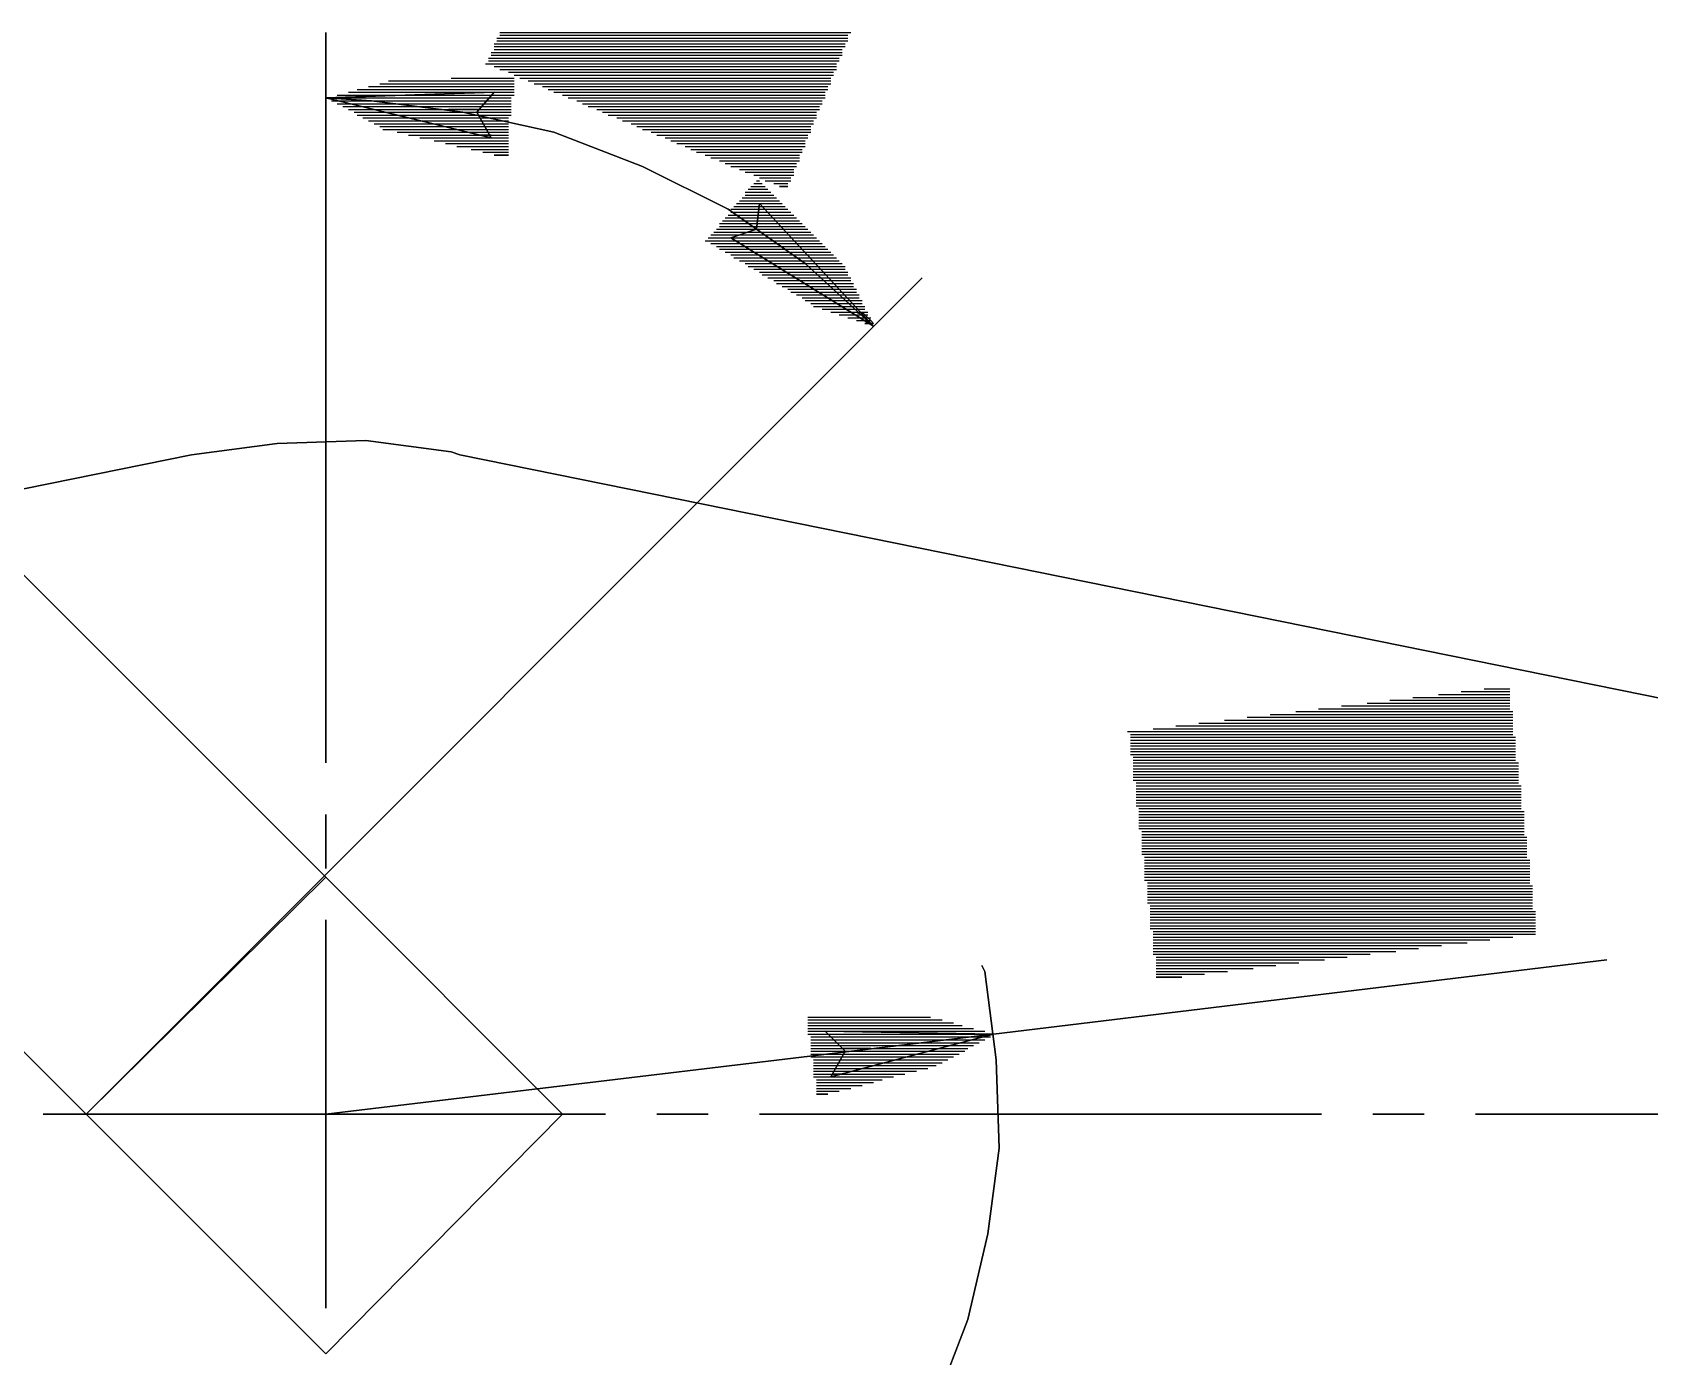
# Model space of a CAD drawing. Extents: x 1 to 210, y 1 to 298.
# Drawn here: x 107.88 to 155.87, y 224.37 to 263.65 of the extents above; entities that cross this region are included whole.
import ezdxf

# ---------------------------------------------------------------- set-up
doc = ezdxf.new("R2010")
doc.units = 0

msp = doc.modelspace()

# ---------------------------------------------------------------- linework, layer by layer
at = {"layer": 'P00015'}
msp.add_lwpolyline([(120.565326, 251.121327), (168.571332, 241.384658), (120.565326, 251.121327)], dxfattribs=at)
at = {"layer": 'P00018'}
msp.add_lwpolyline([(112.60666, 251.121327), (115.146665, 251.459996), (112.60666, 251.121327)], dxfattribs=at)
at = {"layer": 'P00019'}
msp.add_lwpolyline([(115.146665, 251.459996), (117.771332, 251.544659), (115.146665, 251.459996)], dxfattribs=at)
at = {"layer": 'P00020'}
msp.add_lwpolyline([(117.771332, 251.544659), (120.311326, 251.205995), (117.771332, 251.544659)], dxfattribs=at)
at = {"layer": 'P00021'}
msp.add_lwpolyline([(120.311326, 251.205995), (120.565326, 251.121327), (120.311326, 251.205995)], dxfattribs=at)
at = {"layer": 'P00054'}
msp.add_lwpolyline([(64.600665, 241.384658), (112.60666, 251.121327), (64.600665, 241.384658)], dxfattribs=at)
at = {"layer": 'P00074'}
msp.add_lwpolyline([(116.585993, 224.45133), (109.474003, 231.563326), (116.585993, 224.45133)], dxfattribs=at)
at = {"layer": 'P00075'}
msp.add_lwpolyline([(123.613331, 231.563326), (116.585993, 224.45133), (123.613331, 231.563326)], dxfattribs=at)
at = {"layer": 'P00076'}
msp.add_lwpolyline([(116.585993, 238.590658), (123.613331, 231.563326), (116.585993, 238.590658)], dxfattribs=at)
at = {"layer": 'P00077'}
msp.add_lwpolyline([(109.474003, 231.563326), (116.585993, 238.590658), (109.474003, 231.563326)], dxfattribs=at)
at = {"layer": 'P00086'}
msp.add_lwpolyline([(116.585993, 253.57666), (116.585993, 241.977327), (116.585993, 253.57666)], dxfattribs=at)
at = {"layer": 'P00087'}
msp.add_lwpolyline([(116.585993, 240.453325), (116.585993, 238.844659), (116.585993, 240.453325)], dxfattribs=at)
at = {"layer": 'P00088'}
msp.add_lwpolyline([(116.585993, 237.320662), (116.585993, 225.805995), (116.585993, 237.320662)], dxfattribs=at)
at = {"layer": 'P00097'}
msp.add_lwpolyline([(108.204, 231.563326), (124.883333, 231.563326), (108.204, 231.563326)], dxfattribs=at)
at = {"layer": 'P00098'}
msp.add_lwpolyline([(126.407325, 231.563326), (127.931328, 231.563326), (126.407325, 231.563326)], dxfattribs=at)
at = {"layer": 'P00099'}
msp.add_lwpolyline([(129.45533, 231.563326), (146.134663, 231.563326), (129.45533, 231.563326)], dxfattribs=at)
at = {"layer": 'P00100'}
msp.add_lwpolyline([(147.658666, 231.563326), (149.182668, 231.563326), (147.658666, 231.563326)], dxfattribs=at)
at = {"layer": 'P00101'}
msp.add_lwpolyline([(150.70666, 231.563326), (167.385993, 231.563326), (150.70666, 231.563326)], dxfattribs=at)
at = {"layer": 'P00110'}
msp.add_lwpolyline([(109.474003, 231.563326), (85.343999, 255.693326), (109.474003, 231.563326)], dxfattribs=at)
at = {"layer": 'P00112'}
msp.add_lwpolyline([(116.585993, 238.590658), (92.455995, 262.720659), (116.585993, 238.590658)], dxfattribs=at)
at = {"layer": 'P00114'}
msp.add_lwpolyline([(132.841999, 254.931328), (130.809996, 256.793994), (132.841999, 254.931328)], dxfattribs=at)
at = {"layer": 'P00115'}
msp.add_lwpolyline([(130.809996, 256.793994), (128.523992, 258.40266), (130.809996, 256.793994)], dxfattribs=at)
at = {"layer": 'P00116'}
msp.add_lwpolyline([(128.523992, 258.40266), (125.983998, 259.672659), (128.523992, 258.40266)], dxfattribs=at)
at = {"layer": 'P00117'}
msp.add_lwpolyline([(125.983998, 259.672659), (123.359331, 260.688661), (125.983998, 259.672659)], dxfattribs=at)
at = {"layer": 'P00118'}
msp.add_lwpolyline([(123.359331, 260.688661), (120.65, 261.281328), (123.359331, 260.688661)], dxfattribs=at)
at = {"layer": 'P00119'}
msp.add_lwpolyline([(120.65, 261.281328), (117.940669, 261.619994), (120.65, 261.281328)], dxfattribs=at)
at = {"layer": 'P00120'}
msp.add_lwpolyline([(117.940669, 261.619994), (116.585993, 261.70466), (117.940669, 261.619994)], dxfattribs=at)
at = {"layer": 'P00121'}
msp.add_lwpolyline([(109.474003, 231.563326), (134.281328, 256.370659), (109.474003, 231.563326)], dxfattribs=at)
at = {"layer": 'P00122'}
msp.add_lwpolyline([(116.585993, 251.544659), (116.585993, 263.651992), (116.585993, 251.544659)], dxfattribs=at)
at = {"layer": 'P00123'}
msp.add_lwpolyline([(136.397994, 233.933993), (154.60133, 236.135328), (136.397994, 233.933993)], dxfattribs=at)
at = {"layer": 'P00132'}
msp.add_lwpolyline([(134.704665, 223.011996), (135.635993, 225.467326), (134.704665, 223.011996)], dxfattribs=at)
at = {"layer": 'P00133'}
msp.add_lwpolyline([(135.635993, 225.467326), (136.228668, 228.007325), (135.635993, 225.467326)], dxfattribs=at)
at = {"layer": 'P00134'}
msp.add_lwpolyline([(136.228668, 228.007325), (136.567332, 230.547329), (136.228668, 228.007325)], dxfattribs=at)
at = {"layer": 'P00135'}
msp.add_lwpolyline([(136.567332, 230.547329), (136.482668, 233.171992), (136.567332, 230.547329)], dxfattribs=at)
at = {"layer": 'P00136'}
msp.add_lwpolyline([(136.482668, 233.171992), (136.143994, 235.796659), (136.482668, 233.171992)], dxfattribs=at)
at = {"layer": 'P00137'}
msp.add_lwpolyline([(136.143994, 235.796659), (136.059331, 235.965991), (136.143994, 235.796659)], dxfattribs=at)
at = {"layer": 'P02431'}
msp.add_lwpolyline([(121.750665, 263.651992), (132.164661, 263.651992)], dxfattribs=at)
at = {"layer": 'P02432'}
msp.add_lwpolyline([(121.750665, 263.567326), (132.079998, 263.567326)], dxfattribs=at)
at = {"layer": 'P02433'}
msp.add_lwpolyline([(121.666002, 263.48266), (132.079998, 263.48266)], dxfattribs=at)
at = {"layer": 'P02434'}
msp.add_lwpolyline([(121.666002, 263.397992), (132.079998, 263.397992)], dxfattribs=at)
at = {"layer": 'P02435'}
msp.add_lwpolyline([(121.581328, 263.313326), (131.995335, 263.313326)], dxfattribs=at)
at = {"layer": 'P02436'}
msp.add_lwpolyline([(121.581328, 263.22866), (131.995335, 263.22866)], dxfattribs=at)
at = {"layer": 'P02437'}
msp.add_lwpolyline([(121.581328, 263.143994), (131.910661, 263.143994)], dxfattribs=at)
at = {"layer": 'P02438'}
msp.add_lwpolyline([(121.496665, 263.059325), (131.910661, 263.059325)], dxfattribs=at)
at = {"layer": 'P02439'}
msp.add_lwpolyline([(121.496665, 262.974659), (131.910661, 262.974659)], dxfattribs=at)
at = {"layer": 'P02440'}
msp.add_lwpolyline([(121.412001, 262.889994), (131.825997, 262.889994)], dxfattribs=at)
at = {"layer": 'P02441'}
msp.add_lwpolyline([(121.412001, 262.805328), (131.825997, 262.805328)], dxfattribs=at)
at = {"layer": 'P02442'}
msp.add_lwpolyline([(121.327327, 262.720659), (131.741334, 262.720659)], dxfattribs=at)
at = {"layer": 'P02443'}
msp.add_lwpolyline([(121.581328, 262.635993), (131.741334, 262.635993)], dxfattribs=at)
at = {"layer": 'P02444'}
msp.add_lwpolyline([(121.750665, 262.551327), (131.741334, 262.551327)], dxfattribs=at)
at = {"layer": 'P02445'}
msp.add_lwpolyline([(122.004665, 262.466659), (131.65666, 262.466659)], dxfattribs=at)
at = {"layer": 'P02446'}
msp.add_lwpolyline([(122.174003, 262.381993), (131.65666, 262.381993)], dxfattribs=at)
at = {"layer": 'P02447'}
msp.add_lwpolyline([(122.343329, 262.297327), (131.571997, 262.297327)], dxfattribs=at)
at = {"layer": 'P02448'}
msp.add_lwpolyline([(122.597329, 262.212661), (131.571997, 262.212661)], dxfattribs=at)
at = {"layer": 'P02449'}
msp.add_lwpolyline([(122.766667, 262.127992), (131.571997, 262.127992)], dxfattribs=at)
at = {"layer": 'P02450'}
msp.add_lwpolyline([(123.020667, 262.043326), (131.487334, 262.043326)], dxfattribs=at)
at = {"layer": 'P02451'}
msp.add_lwpolyline([(123.189994, 261.95866), (131.487334, 261.95866)], dxfattribs=at)
at = {"layer": 'P02452'}
msp.add_lwpolyline([(123.359331, 261.873992), (131.40266, 261.873992)], dxfattribs=at)
at = {"layer": 'P02453'}
msp.add_lwpolyline([(123.613331, 261.789326), (131.40266, 261.789326)], dxfattribs=at)
at = {"layer": 'P02454'}
msp.add_lwpolyline([(123.782668, 261.70466), (131.40266, 261.70466)], dxfattribs=at)
at = {"layer": 'P02455'}
msp.add_lwpolyline([(124.036669, 261.619994), (131.317997, 261.619994)], dxfattribs=at)
at = {"layer": 'P02456'}
msp.add_lwpolyline([(124.205995, 261.535325), (131.317997, 261.535325)], dxfattribs=at)
at = {"layer": 'P02457'}
msp.add_lwpolyline([(124.375332, 261.45066), (131.233333, 261.45066)], dxfattribs=at)
at = {"layer": 'P02458'}
msp.add_lwpolyline([(124.629333, 261.365994), (131.233333, 261.365994)], dxfattribs=at)
at = {"layer": 'P02459'}
msp.add_lwpolyline([(124.798659, 261.281328), (131.148659, 261.281328)], dxfattribs=at)
at = {"layer": 'P02460'}
msp.add_lwpolyline([(124.967997, 261.196659), (131.148659, 261.196659)], dxfattribs=at)
at = {"layer": 'P02461'}
msp.add_lwpolyline([(125.221997, 261.111993), (131.148659, 261.111993)], dxfattribs=at)
at = {"layer": 'P02462'}
msp.add_lwpolyline([(125.391334, 261.027327), (131.063996, 261.027327)], dxfattribs=at)
at = {"layer": 'P02463'}
msp.add_lwpolyline([(125.645335, 260.942659), (131.063996, 260.942659)], dxfattribs=at)
at = {"layer": 'P02464'}
msp.add_lwpolyline([(125.814661, 260.857993), (130.979333, 260.857993)], dxfattribs=at)
at = {"layer": 'P02465'}
msp.add_lwpolyline([(125.983998, 260.773327), (130.979333, 260.773327)], dxfattribs=at)
at = {"layer": 'P02466'}
msp.add_lwpolyline([(126.237999, 260.688661), (130.979333, 260.688661)], dxfattribs=at)
at = {"layer": 'P02467'}
msp.add_lwpolyline([(126.407325, 260.603992), (130.894659, 260.603992)], dxfattribs=at)
at = {"layer": 'P02468'}
msp.add_lwpolyline([(126.661326, 260.519326), (130.894659, 260.519326)], dxfattribs=at)
at = {"layer": 'P02469'}
msp.add_lwpolyline([(126.830663, 260.434661), (130.809996, 260.434661)], dxfattribs=at)
at = {"layer": 'P02470'}
msp.add_lwpolyline([(127, 260.349992), (130.809996, 260.349992)], dxfattribs=at)
at = {"layer": 'P02471'}
msp.add_lwpolyline([(127.254, 260.265326), (130.809996, 260.265326)], dxfattribs=at)
at = {"layer": 'P02472'}
msp.add_lwpolyline([(127.423327, 260.18066), (130.725332, 260.18066)], dxfattribs=at)
at = {"layer": 'P02473'}
msp.add_lwpolyline([(127.592664, 260.095994), (130.725332, 260.095994)], dxfattribs=at)
at = {"layer": 'P02474'}
msp.add_lwpolyline([(127.846665, 260.011326), (130.640658, 260.011326)], dxfattribs=at)
at = {"layer": 'P02475'}
msp.add_lwpolyline([(128.016002, 259.92666), (130.640658, 259.92666)], dxfattribs=at)
at = {"layer": 'P02476'}
msp.add_lwpolyline([(128.270002, 259.841994), (130.640658, 259.841994)], dxfattribs=at)
at = {"layer": 'P02477'}
msp.add_lwpolyline([(128.439329, 259.757325), (130.555995, 259.757325)], dxfattribs=at)
at = {"layer": 'P02478'}
msp.add_lwpolyline([(128.608666, 259.672659), (130.555995, 259.672659)], dxfattribs=at)
at = {"layer": 'P02479'}
msp.add_lwpolyline([(128.862666, 259.587993), (130.471332, 259.587993)], dxfattribs=at)
at = {"layer": 'P02480'}
msp.add_lwpolyline([(129.031993, 259.503327), (130.471332, 259.503327)], dxfattribs=at)
at = {"layer": 'P02481'}
msp.add_lwpolyline([(129.285993, 259.418659), (130.471332, 259.418659)], dxfattribs=at)
at = {"layer": 'P02482'}
msp.add_lwpolyline([(129.45533, 259.333993), (130.386669, 259.333993)], dxfattribs=at)
at = {"layer": 'P02483'}
msp.add_lwpolyline([(129.624668, 259.249327), (130.386669, 259.249327)], dxfattribs=at)
at = {"layer": 'P02484'}
msp.add_lwpolyline([(129.878668, 259.164661), (130.301995, 259.164661)], dxfattribs=at)
at = {"layer": 'P02485'}
msp.add_lwpolyline([(130.047994, 259.079992), (130.301995, 259.079992), (130.047994, 259.079992)], dxfattribs=at)
at = {"layer": 'P02486'}
msp.add_lwpolyline([(129.370667, 259.249327), (129.45533, 259.249327)], dxfattribs=at)
at = {"layer": 'P02487'}
msp.add_lwpolyline([(129.285993, 259.164661), (129.539994, 259.164661)], dxfattribs=at)
at = {"layer": 'P02488'}
msp.add_lwpolyline([(129.20133, 259.079992), (129.624668, 259.079992)], dxfattribs=at)
at = {"layer": 'P02489'}
msp.add_lwpolyline([(129.116667, 258.995327), (129.709331, 258.995327)], dxfattribs=at)
at = {"layer": 'P02490'}
msp.add_lwpolyline([(129.031993, 258.910661), (129.793994, 258.910661)], dxfattribs=at)
at = {"layer": 'P02491'}
msp.add_lwpolyline([(129.031993, 258.825992), (129.878668, 258.825992)], dxfattribs=at)
at = {"layer": 'P02492'}
msp.add_lwpolyline([(128.947329, 258.741326), (129.963331, 258.741326)], dxfattribs=at)
at = {"layer": 'P02493'}
msp.add_lwpolyline([(128.862666, 258.65666), (130.047994, 258.65666)], dxfattribs=at)
at = {"layer": 'P02494'}
msp.add_lwpolyline([(128.777992, 258.571994), (130.132668, 258.571994)], dxfattribs=at)
at = {"layer": 'P02495'}
msp.add_lwpolyline([(128.693329, 258.487326), (130.217332, 258.487326)], dxfattribs=at)
at = {"layer": 'P02496'}
msp.add_lwpolyline([(128.608666, 258.40266), (130.301995, 258.40266)], dxfattribs=at)
at = {"layer": 'P02497'}
msp.add_lwpolyline([(128.608666, 258.317994), (130.386669, 258.317994)], dxfattribs=at)
at = {"layer": 'P02498'}
msp.add_lwpolyline([(128.523992, 258.233325), (130.471332, 258.233325)], dxfattribs=at)
at = {"layer": 'P02499'}
msp.add_lwpolyline([(128.439329, 258.148659), (130.555995, 258.148659)], dxfattribs=at)
at = {"layer": 'P02500'}
msp.add_lwpolyline([(128.354665, 258.063993), (130.640658, 258.063993)], dxfattribs=at)
at = {"layer": 'P02501'}
msp.add_lwpolyline([(128.270002, 257.979328), (130.725332, 257.979328)], dxfattribs=at)
at = {"layer": 'P02502'}
msp.add_lwpolyline([(128.270002, 257.894659), (130.809996, 257.894659)], dxfattribs=at)
at = {"layer": 'P02503'}
msp.add_lwpolyline([(128.185328, 257.809993), (130.894659, 257.809993)], dxfattribs=at)
at = {"layer": 'P02504'}
msp.add_lwpolyline([(128.100665, 257.725327), (130.979333, 257.725327)], dxfattribs=at)
at = {"layer": 'P02505'}
msp.add_lwpolyline([(128.016002, 257.640658), (131.063996, 257.640658)], dxfattribs=at)
at = {"layer": 'P02506'}
msp.add_lwpolyline([(127.931328, 257.555993), (131.148659, 257.555993)], dxfattribs=at)
at = {"layer": 'P02507'}
msp.add_lwpolyline([(127.846665, 257.471327), (131.233333, 257.471327)], dxfattribs=at)
at = {"layer": 'P02508'}
msp.add_lwpolyline([(128.016002, 257.386661), (131.317997, 257.386661)], dxfattribs=at)
at = {"layer": 'P02509'}
msp.add_lwpolyline([(128.185328, 257.301992), (131.40266, 257.301992)], dxfattribs=at)
at = {"layer": 'P02510'}
msp.add_lwpolyline([(128.270002, 257.217326), (131.487334, 257.217326)], dxfattribs=at)
at = {"layer": 'P02511'}
msp.add_lwpolyline([(128.439329, 257.13266), (131.571997, 257.13266)], dxfattribs=at)
at = {"layer": 'P02512'}
msp.add_lwpolyline([(128.608666, 257.047994), (131.65666, 257.047994)], dxfattribs=at)
at = {"layer": 'P02513'}
msp.add_lwpolyline([(128.693329, 256.963326), (131.741334, 256.963326)], dxfattribs=at)
at = {"layer": 'P02514'}
msp.add_lwpolyline([(128.862666, 256.87866), (131.825997, 256.87866)], dxfattribs=at)
at = {"layer": 'P02515'}
msp.add_lwpolyline([(129.031993, 256.793994), (131.910661, 256.793994)], dxfattribs=at)
at = {"layer": 'P02516'}
msp.add_lwpolyline([(129.116667, 256.709325), (131.995335, 256.709325)], dxfattribs=at)
at = {"layer": 'P02517'}
msp.add_lwpolyline([(129.285993, 256.624659), (131.995335, 256.624659)], dxfattribs=at)
at = {"layer": 'P02518'}
msp.add_lwpolyline([(129.45533, 256.539994), (132.079998, 256.539994)], dxfattribs=at)
at = {"layer": 'P02519'}
msp.add_lwpolyline([(129.539994, 256.455328), (132.079998, 256.455328)], dxfattribs=at)
at = {"layer": 'P02520'}
msp.add_lwpolyline([(129.709331, 256.370659), (132.164661, 256.370659)], dxfattribs=at)
at = {"layer": 'P02521'}
msp.add_lwpolyline([(129.878668, 256.285993), (132.164661, 256.285993)], dxfattribs=at)
at = {"layer": 'P02522'}
msp.add_lwpolyline([(129.963331, 256.201327), (132.249335, 256.201327)], dxfattribs=at)
at = {"layer": 'P02523'}
msp.add_lwpolyline([(130.132668, 256.116659), (132.249335, 256.116659)], dxfattribs=at)
at = {"layer": 'P02524'}
msp.add_lwpolyline([(130.301995, 256.031993), (132.333998, 256.031993)], dxfattribs=at)
at = {"layer": 'P02525'}
msp.add_lwpolyline([(130.386669, 255.947327), (132.333998, 255.947327)], dxfattribs=at)
at = {"layer": 'P02526'}
msp.add_lwpolyline([(130.555995, 255.862661), (132.418661, 255.862661)], dxfattribs=at)
at = {"layer": 'P02527'}
msp.add_lwpolyline([(130.725332, 255.777992), (132.418661, 255.777992)], dxfattribs=at)
at = {"layer": 'P02528'}
msp.add_lwpolyline([(130.809996, 255.693326), (132.503335, 255.693326)], dxfattribs=at)
at = {"layer": 'P02529'}
msp.add_lwpolyline([(130.979333, 255.60866), (132.503335, 255.60866)], dxfattribs=at)
at = {"layer": 'P02530'}
msp.add_lwpolyline([(131.063996, 255.523995), (132.587999, 255.523995)], dxfattribs=at)
at = {"layer": 'P02531'}
msp.add_lwpolyline([(131.317997, 255.439326), (132.587999, 255.439326)], dxfattribs=at)
at = {"layer": 'P02532'}
msp.add_lwpolyline([(131.571997, 255.35466), (132.672662, 255.35466)], dxfattribs=at)
at = {"layer": 'P02533'}
msp.add_lwpolyline([(131.825997, 255.269994), (132.672662, 255.269994)], dxfattribs=at)
at = {"layer": 'P02534'}
msp.add_lwpolyline([(132.079998, 255.185325), (132.757325, 255.185325)], dxfattribs=at)
at = {"layer": 'P02535'}
msp.add_lwpolyline([(132.333998, 255.10066), (132.757325, 255.10066)], dxfattribs=at)
at = {"layer": 'P02536'}
msp.add_lwpolyline([(132.587999, 255.015994), (132.841999, 255.015994), (132.587999, 255.015994)], dxfattribs=at)
at = {"layer": 'P02537'}
msp.add_lwpolyline([(132.841999, 254.931328), (128.608666, 257.555993), (132.841999, 254.931328)], dxfattribs=at)
at = {"layer": 'P02538'}
msp.add_lwpolyline([(128.608666, 257.555993), (129.370667, 257.809993), (128.608666, 257.555993)], dxfattribs=at)
at = {"layer": 'P02539'}
msp.add_lwpolyline([(129.370667, 257.809993), (129.45533, 258.571994), (129.370667, 257.809993)], dxfattribs=at)
at = {"layer": 'P02540'}
msp.add_lwpolyline([(129.45533, 258.571994), (132.841999, 254.931328), (129.45533, 258.571994)], dxfattribs=at)
at = {"layer": 'P02541'}
msp.add_lwpolyline([(129.116667, 257.725327), (129.539994, 257.725327)], dxfattribs=at)
at = {"layer": 'P02542'}
msp.add_lwpolyline([(128.862666, 257.640658), (129.624668, 257.640658)], dxfattribs=at)
at = {"layer": 'P02543'}
msp.add_lwpolyline([(128.608666, 257.555993), (129.709331, 257.555993)], dxfattribs=at)
at = {"layer": 'P02544'}
msp.add_lwpolyline([(128.777992, 257.471327), (129.793994, 257.471327)], dxfattribs=at)
at = {"layer": 'P02545'}
msp.add_lwpolyline([(128.947329, 257.386661), (129.963331, 257.386661)], dxfattribs=at)
at = {"layer": 'P02546'}
msp.add_lwpolyline([(129.031993, 257.301992), (130.047994, 257.301992)], dxfattribs=at)
at = {"layer": 'P02547'}
msp.add_lwpolyline([(129.20133, 257.217326), (130.132668, 257.217326)], dxfattribs=at)
at = {"layer": 'P02548'}
msp.add_lwpolyline([(129.370667, 257.13266), (130.217332, 257.13266)], dxfattribs=at)
at = {"layer": 'P02549'}
msp.add_lwpolyline([(129.45533, 257.047994), (130.301995, 257.047994)], dxfattribs=at)
at = {"layer": 'P02550'}
msp.add_lwpolyline([(129.624668, 256.963326), (130.471332, 256.963326)], dxfattribs=at)
at = {"layer": 'P02551'}
msp.add_lwpolyline([(129.709331, 256.87866), (130.555995, 256.87866)], dxfattribs=at)
at = {"layer": 'P02552'}
msp.add_lwpolyline([(129.878668, 256.793994), (130.640658, 256.793994)], dxfattribs=at)
at = {"layer": 'P02553'}
msp.add_lwpolyline([(130.047994, 256.709325), (130.725332, 256.709325)], dxfattribs=at)
at = {"layer": 'P02554'}
msp.add_lwpolyline([(130.132668, 256.624659), (130.809996, 256.624659)], dxfattribs=at)
at = {"layer": 'P02555'}
msp.add_lwpolyline([(130.301995, 256.539994), (130.979333, 256.539994)], dxfattribs=at)
at = {"layer": 'P02556'}
msp.add_lwpolyline([(130.386669, 256.455328), (131.063996, 256.455328)], dxfattribs=at)
at = {"layer": 'P02557'}
msp.add_lwpolyline([(130.555995, 256.370659), (131.148659, 256.370659)], dxfattribs=at)
at = {"layer": 'P02558'}
msp.add_lwpolyline([(130.725332, 256.285993), (131.233333, 256.285993)], dxfattribs=at)
at = {"layer": 'P02559'}
msp.add_lwpolyline([(130.809996, 256.201327), (131.317997, 256.201327)], dxfattribs=at)
at = {"layer": 'P02560'}
msp.add_lwpolyline([(130.979333, 256.116659), (131.487334, 256.116659)], dxfattribs=at)
at = {"layer": 'P02561'}
msp.add_lwpolyline([(131.148659, 256.031993), (131.571997, 256.031993)], dxfattribs=at)
at = {"layer": 'P02562'}
msp.add_lwpolyline([(131.233333, 255.947327), (131.65666, 255.947327)], dxfattribs=at)
at = {"layer": 'P02563'}
msp.add_lwpolyline([(131.40266, 255.862661), (131.741334, 255.862661)], dxfattribs=at)
at = {"layer": 'P02564'}
msp.add_lwpolyline([(131.487334, 255.777992), (131.825997, 255.777992)], dxfattribs=at)
at = {"layer": 'P02565'}
msp.add_lwpolyline([(131.65666, 255.693326), (131.995335, 255.693326)], dxfattribs=at)
at = {"layer": 'P02566'}
msp.add_lwpolyline([(131.825997, 255.60866), (132.079998, 255.60866)], dxfattribs=at)
at = {"layer": 'P02567'}
msp.add_lwpolyline([(131.910661, 255.523995), (132.164661, 255.523995)], dxfattribs=at)
at = {"layer": 'P02568'}
msp.add_lwpolyline([(132.079998, 255.439326), (132.249335, 255.439326)], dxfattribs=at)
at = {"layer": 'P02569'}
msp.add_lwpolyline([(132.164661, 255.35466), (132.333998, 255.35466), (132.503335, 255.269994), (132.587999, 255.185325), (132.672662, 255.10066), (132.587999, 255.10066)], dxfattribs=at)
at = {"layer": 'P02570'}
msp.add_lwpolyline([(129.45533, 258.487326), (129.539994, 258.487326)], dxfattribs=at)
at = {"layer": 'P02571'}
msp.add_lwpolyline([(129.45533, 258.40266), (129.624668, 258.40266)], dxfattribs=at)
at = {"layer": 'P02572'}
msp.add_lwpolyline([(129.45533, 258.317994), (129.709331, 258.317994)], dxfattribs=at)
at = {"layer": 'P02573'}
msp.add_lwpolyline([(129.45533, 258.233325), (129.793994, 258.233325)], dxfattribs=at)
at = {"layer": 'P02574'}
msp.add_lwpolyline([(129.45533, 258.148659), (129.878668, 258.148659)], dxfattribs=at)
at = {"layer": 'P02575'}
msp.add_lwpolyline([(129.45533, 258.063993), (129.963331, 258.063993)], dxfattribs=at)
at = {"layer": 'P02576'}
msp.add_lwpolyline([(129.45533, 257.979328), (130.047994, 257.979328)], dxfattribs=at)
at = {"layer": 'P02577'}
msp.add_lwpolyline([(129.45533, 257.894659), (130.132668, 257.894659)], dxfattribs=at)
at = {"layer": 'P02578'}
msp.add_lwpolyline([(129.370667, 257.809993), (130.217332, 257.809993)], dxfattribs=at)
at = {"layer": 'P02579'}
msp.add_lwpolyline([(129.539994, 257.725327), (130.301995, 257.725327)], dxfattribs=at)
at = {"layer": 'P02580'}
msp.add_lwpolyline([(129.624668, 257.640658), (130.386669, 257.640658)], dxfattribs=at)
at = {"layer": 'P02581'}
msp.add_lwpolyline([(129.709331, 257.555993), (130.471332, 257.555993)], dxfattribs=at)
at = {"layer": 'P02582'}
msp.add_lwpolyline([(129.793994, 257.471327), (130.555995, 257.471327)], dxfattribs=at)
at = {"layer": 'P02583'}
msp.add_lwpolyline([(129.963331, 257.386661), (130.640658, 257.386661)], dxfattribs=at)
at = {"layer": 'P02584'}
msp.add_lwpolyline([(130.047994, 257.301992), (130.640658, 257.301992)], dxfattribs=at)
at = {"layer": 'P02585'}
msp.add_lwpolyline([(130.132668, 257.217326), (130.725332, 257.217326)], dxfattribs=at)
at = {"layer": 'P02586'}
msp.add_lwpolyline([(130.217332, 257.13266), (130.809996, 257.13266)], dxfattribs=at)
at = {"layer": 'P02587'}
msp.add_lwpolyline([(130.301995, 257.047994), (130.894659, 257.047994)], dxfattribs=at)
at = {"layer": 'P02588'}
msp.add_lwpolyline([(130.471332, 256.963326), (130.979333, 256.963326)], dxfattribs=at)
at = {"layer": 'P02589'}
msp.add_lwpolyline([(130.555995, 256.87866), (131.063996, 256.87866)], dxfattribs=at)
at = {"layer": 'P02590'}
msp.add_lwpolyline([(130.640658, 256.793994), (131.148659, 256.793994)], dxfattribs=at)
at = {"layer": 'P02591'}
msp.add_lwpolyline([(130.725332, 256.709325), (131.233333, 256.709325)], dxfattribs=at)
at = {"layer": 'P02592'}
msp.add_lwpolyline([(130.809996, 256.624659), (131.317997, 256.624659)], dxfattribs=at)
at = {"layer": 'P02593'}
msp.add_lwpolyline([(130.979333, 256.539994), (131.40266, 256.539994)], dxfattribs=at)
at = {"layer": 'P02594'}
msp.add_lwpolyline([(131.063996, 256.455328), (131.487334, 256.455328)], dxfattribs=at)
at = {"layer": 'P02595'}
msp.add_lwpolyline([(131.148659, 256.370659), (131.571997, 256.370659)], dxfattribs=at)
at = {"layer": 'P02596'}
msp.add_lwpolyline([(131.233333, 256.285993), (131.65666, 256.285993)], dxfattribs=at)
at = {"layer": 'P02597'}
msp.add_lwpolyline([(131.317997, 256.201327), (131.741334, 256.201327)], dxfattribs=at)
at = {"layer": 'P02598'}
msp.add_lwpolyline([(131.487334, 256.116659), (131.741334, 256.116659)], dxfattribs=at)
at = {"layer": 'P02599'}
msp.add_lwpolyline([(131.571997, 256.031993), (131.825997, 256.031993)], dxfattribs=at)
at = {"layer": 'P02600'}
msp.add_lwpolyline([(131.65666, 255.947327), (131.910661, 255.947327)], dxfattribs=at)
at = {"layer": 'P02601'}
msp.add_lwpolyline([(131.741334, 255.862661), (131.995335, 255.862661)], dxfattribs=at)
at = {"layer": 'P02602'}
msp.add_lwpolyline([(131.825997, 255.777992), (132.079998, 255.777992)], dxfattribs=at)
at = {"layer": 'P02603'}
msp.add_lwpolyline([(131.995335, 255.693326), (132.164661, 255.693326)], dxfattribs=at)
at = {"layer": 'P02604'}
msp.add_lwpolyline([(132.079998, 255.60866), (132.249335, 255.60866)], dxfattribs=at)
at = {"layer": 'P02605'}
msp.add_lwpolyline([(132.164661, 255.523995), (132.333998, 255.523995)], dxfattribs=at)
at = {"layer": 'P02606'}
msp.add_lwpolyline([(132.249335, 255.439326), (132.418661, 255.439326)], dxfattribs=at)
at = {"layer": 'P02607'}
msp.add_lwpolyline([(132.333998, 255.35466), (132.503335, 255.35466), (132.587999, 255.269994), (132.672662, 255.185325), (132.757325, 255.10066), (132.841999, 255.015994), (132.757325, 255.015994)], dxfattribs=at)
at = {"layer": 'P02608'}
msp.add_lwpolyline([(120.311326, 262.297327), (122.174003, 262.297327)], dxfattribs=at)
at = {"layer": 'P02609'}
msp.add_lwpolyline([(118.448659, 262.212661), (122.174003, 262.212661)], dxfattribs=at)
at = {"layer": 'P02610'}
msp.add_lwpolyline([(118.194659, 262.127992), (122.174003, 262.127992)], dxfattribs=at)
at = {"layer": 'P02611'}
msp.add_lwpolyline([(117.855995, 262.043326), (122.174003, 262.043326)], dxfattribs=at)
at = {"layer": 'P02612'}
msp.add_lwpolyline([(117.517332, 261.95866), (122.174003, 261.95866)], dxfattribs=at)
at = {"layer": 'P02613'}
msp.add_lwpolyline([(117.263331, 261.873992), (122.174003, 261.873992)], dxfattribs=at)
at = {"layer": 'P02614'}
msp.add_lwpolyline([(116.924668, 261.789326), (122.174003, 261.789326)], dxfattribs=at)
at = {"layer": 'P02615'}
msp.add_lwpolyline([(116.585993, 261.70466), (122.089329, 261.70466)], dxfattribs=at)
at = {"layer": 'P02616'}
msp.add_lwpolyline([(116.75533, 261.619994), (122.089329, 261.619994)], dxfattribs=at)
at = {"layer": 'P02617'}
msp.add_lwpolyline([(116.924668, 261.535325), (122.089329, 261.535325)], dxfattribs=at)
at = {"layer": 'P02618'}
msp.add_lwpolyline([(117.093994, 261.45066), (122.089329, 261.45066)], dxfattribs=at)
at = {"layer": 'P02619'}
msp.add_lwpolyline([(117.263331, 261.365994), (122.089329, 261.365994)], dxfattribs=at)
at = {"layer": 'P02620'}
msp.add_lwpolyline([(117.432668, 261.281328), (122.089329, 261.281328)], dxfattribs=at)
at = {"layer": 'P02621'}
msp.add_lwpolyline([(117.517332, 261.196659), (122.089329, 261.196659)], dxfattribs=at)
at = {"layer": 'P02622'}
msp.add_lwpolyline([(117.686669, 261.111993), (122.004665, 261.111993)], dxfattribs=at)
at = {"layer": 'P02623'}
msp.add_lwpolyline([(117.855995, 261.027327), (122.004665, 261.027327)], dxfattribs=at)
at = {"layer": 'P02624'}
msp.add_lwpolyline([(118.025332, 260.942659), (122.004665, 260.942659)], dxfattribs=at)
at = {"layer": 'P02625'}
msp.add_lwpolyline([(118.194659, 260.857993), (122.004665, 260.857993)], dxfattribs=at)
at = {"layer": 'P02626'}
msp.add_lwpolyline([(118.279333, 260.773327), (122.004665, 260.773327)], dxfattribs=at)
at = {"layer": 'P02627'}
msp.add_lwpolyline([(118.70266, 260.688661), (122.004665, 260.688661)], dxfattribs=at)
at = {"layer": 'P02628'}
msp.add_lwpolyline([(119.041334, 260.603992), (122.004665, 260.603992)], dxfattribs=at)
at = {"layer": 'P02629'}
msp.add_lwpolyline([(119.379998, 260.519326), (122.004665, 260.519326)], dxfattribs=at)
at = {"layer": 'P02630'}
msp.add_lwpolyline([(119.803335, 260.434661), (122.004665, 260.434661)], dxfattribs=at)
at = {"layer": 'P02631'}
msp.add_lwpolyline([(120.141999, 260.349992), (122.004665, 260.349992)], dxfattribs=at)
at = {"layer": 'P02632'}
msp.add_lwpolyline([(120.480663, 260.265326), (122.004665, 260.265326)], dxfattribs=at)
at = {"layer": 'P02633'}
msp.add_lwpolyline([(120.904, 260.18066), (122.004665, 260.18066)], dxfattribs=at)
at = {"layer": 'P02634'}
msp.add_lwpolyline([(121.242664, 260.095994), (122.004665, 260.095994)], dxfattribs=at)
at = {"layer": 'P02635'}
msp.add_lwpolyline([(121.581328, 260.011326), (122.004665, 260.011326), (121.581328, 260.011326)], dxfattribs=at)
at = {"layer": 'P02636'}
msp.add_lwpolyline([(116.585993, 261.70466), (121.581328, 261.873992), (116.585993, 261.70466)], dxfattribs=at)
at = {"layer": 'P02637'}
msp.add_lwpolyline([(121.581328, 261.873992), (121.073327, 261.281328), (121.581328, 261.873992)], dxfattribs=at)
at = {"layer": 'P02638'}
msp.add_lwpolyline([(121.073327, 261.281328), (121.496665, 260.519326), (121.073327, 261.281328)], dxfattribs=at)
at = {"layer": 'P02639'}
msp.add_lwpolyline([(121.496665, 260.519326), (116.585993, 261.70466), (121.496665, 260.519326)], dxfattribs=at)
at = {"layer": 'P02640'}
msp.add_lwpolyline([(119.125997, 261.789326), (121.581328, 261.789326)], dxfattribs=at)
at = {"layer": 'P02641'}
msp.add_lwpolyline([(116.585993, 261.70466), (121.496665, 261.70466)], dxfattribs=at)
at = {"layer": 'P02642'}
msp.add_lwpolyline([(117.517332, 261.619994), (121.412001, 261.619994)], dxfattribs=at)
at = {"layer": 'P02643'}
msp.add_lwpolyline([(118.448659, 261.535325), (121.327327, 261.535325)], dxfattribs=at)
at = {"layer": 'P02644'}
msp.add_lwpolyline([(119.295335, 261.45066), (121.242664, 261.45066)], dxfattribs=at)
at = {"layer": 'P02645'}
msp.add_lwpolyline([(120.226662, 261.365994), (121.158001, 261.365994), (120.226662, 261.365994)], dxfattribs=at)
at = {"layer": 'P02646'}
msp.add_lwpolyline([(117.009331, 261.619994), (117.517332, 261.619994)], dxfattribs=at)
at = {"layer": 'P02647'}
msp.add_lwpolyline([(117.347994, 261.535325), (118.448659, 261.535325)], dxfattribs=at)
at = {"layer": 'P02648'}
msp.add_lwpolyline([(117.686669, 261.45066), (119.295335, 261.45066)], dxfattribs=at)
at = {"layer": 'P02649'}
msp.add_lwpolyline([(118.025332, 261.365994), (120.226662, 261.365994)], dxfattribs=at)
at = {"layer": 'P02650'}
msp.add_lwpolyline([(118.363996, 261.281328), (121.073327, 261.281328)], dxfattribs=at)
at = {"layer": 'P02651'}
msp.add_lwpolyline([(118.70266, 261.196659), (121.158001, 261.196659)], dxfattribs=at)
at = {"layer": 'P02652'}
msp.add_lwpolyline([(119.041334, 261.111993), (121.242664, 261.111993)], dxfattribs=at)
at = {"layer": 'P02653'}
msp.add_lwpolyline([(119.464661, 261.027327), (121.242664, 261.027327)], dxfattribs=at)
at = {"layer": 'P02654'}
msp.add_lwpolyline([(119.803335, 260.942659), (121.327327, 260.942659)], dxfattribs=at)
at = {"layer": 'P02655'}
msp.add_lwpolyline([(120.141999, 260.857993), (121.327327, 260.857993)], dxfattribs=at)
at = {"layer": 'P02656'}
msp.add_lwpolyline([(120.480663, 260.773327), (121.412001, 260.773327)], dxfattribs=at)
at = {"layer": 'P02657'}
msp.add_lwpolyline([(120.819326, 260.688661), (121.412001, 260.688661)], dxfattribs=at)
at = {"layer": 'P02658'}
msp.add_lwpolyline([(121.158001, 260.603992), (121.496665, 260.603992), (121.158001, 260.603992)], dxfattribs=at)
at = {"layer": 'P02659'}
msp.add_lwpolyline([(132.841999, 254.931328), (130.809996, 256.793994), (132.841999, 254.931328)], dxfattribs=at)
at = {"layer": 'P02660'}
msp.add_lwpolyline([(130.809996, 256.793994), (128.523992, 258.40266), (130.809996, 256.793994)], dxfattribs=at)
at = {"layer": 'P02661'}
msp.add_lwpolyline([(128.523992, 258.40266), (125.983998, 259.672659), (128.523992, 258.40266)], dxfattribs=at)
at = {"layer": 'P02662'}
msp.add_lwpolyline([(125.983998, 259.672659), (123.359331, 260.688661), (125.983998, 259.672659)], dxfattribs=at)
at = {"layer": 'P02663'}
msp.add_lwpolyline([(123.359331, 260.688661), (120.65, 261.281328), (123.359331, 260.688661)], dxfattribs=at)
at = {"layer": 'P02664'}
msp.add_lwpolyline([(120.65, 261.281328), (117.940669, 261.619994), (120.65, 261.281328)], dxfattribs=at)
at = {"layer": 'P02665'}
msp.add_lwpolyline([(117.940669, 261.619994), (116.585993, 261.70466), (117.940669, 261.619994)], dxfattribs=at)
at = {"layer": 'P02666'}
msp.add_lwpolyline([(130.894659, 234.441994), (134.535328, 234.441994)], dxfattribs=at)
at = {"layer": 'P02667'}
msp.add_lwpolyline([(130.894659, 234.357325), (134.873992, 234.357325)], dxfattribs=at)
at = {"layer": 'P02668'}
msp.add_lwpolyline([(130.894659, 234.272662), (135.212666, 234.272662)], dxfattribs=at)
at = {"layer": 'P02669'}
msp.add_lwpolyline([(130.894659, 234.187993), (135.466667, 234.187993)], dxfattribs=at)
at = {"layer": 'P02670'}
msp.add_lwpolyline([(130.894659, 234.103325), (135.80533, 234.103325)], dxfattribs=at)
at = {"layer": 'P02671'}
msp.add_lwpolyline([(130.894659, 234.018661), (136.143994, 234.018661)], dxfattribs=at)
at = {"layer": 'P02672'}
msp.add_lwpolyline([(130.894659, 233.933993), (136.397994, 233.933993)], dxfattribs=at)
at = {"layer": 'P02673'}
msp.add_lwpolyline([(130.979333, 233.84933), (136.313331, 233.84933)], dxfattribs=at)
at = {"layer": 'P02674'}
msp.add_lwpolyline([(130.979333, 233.764661), (136.143994, 233.764661)], dxfattribs=at)
at = {"layer": 'P02675'}
msp.add_lwpolyline([(130.979333, 233.679992), (135.974668, 233.679992)], dxfattribs=at)
at = {"layer": 'P02676'}
msp.add_lwpolyline([(130.979333, 233.595329), (135.80533, 233.595329)], dxfattribs=at)
at = {"layer": 'P02677'}
msp.add_lwpolyline([(130.979333, 233.510661), (135.635993, 233.510661)], dxfattribs=at)
at = {"layer": 'P02678'}
msp.add_lwpolyline([(130.979333, 233.425992), (135.55133, 233.425992)], dxfattribs=at)
at = {"layer": 'P02679'}
msp.add_lwpolyline([(130.979333, 233.341329), (135.381993, 233.341329)], dxfattribs=at)
at = {"layer": 'P02680'}
msp.add_lwpolyline([(130.979333, 233.25666), (135.212666, 233.25666)], dxfattribs=at)
at = {"layer": 'P02681'}
msp.add_lwpolyline([(131.063996, 233.171992), (135.043329, 233.171992)], dxfattribs=at)
at = {"layer": 'P02682'}
msp.add_lwpolyline([(131.063996, 233.087328), (134.873992, 233.087328)], dxfattribs=at)
at = {"layer": 'P02683'}
msp.add_lwpolyline([(131.063996, 233.00266), (134.704665, 233.00266)], dxfattribs=at)
at = {"layer": 'P02684'}
msp.add_lwpolyline([(131.063996, 232.917991), (134.450665, 232.917991)], dxfattribs=at)
at = {"layer": 'P02685'}
msp.add_lwpolyline([(131.063996, 232.833328), (134.112001, 232.833328)], dxfattribs=at)
at = {"layer": 'P02686'}
msp.add_lwpolyline([(131.063996, 232.748659), (133.773327, 232.748659)], dxfattribs=at)
at = {"layer": 'P02687'}
msp.add_lwpolyline([(131.063996, 232.663996), (133.434663, 232.663996)], dxfattribs=at)
at = {"layer": 'P02688'}
msp.add_lwpolyline([(131.148659, 232.579328), (133.096, 232.579328)], dxfattribs=at)
at = {"layer": 'P02689'}
msp.add_lwpolyline([(131.148659, 232.494659), (132.841999, 232.494659)], dxfattribs=at)
at = {"layer": 'P02690'}
msp.add_lwpolyline([(131.148659, 232.409996), (132.503335, 232.409996)], dxfattribs=at)
at = {"layer": 'P02691'}
msp.add_lwpolyline([(131.148659, 232.325327), (132.164661, 232.325327)], dxfattribs=at)
at = {"layer": 'P02692'}
msp.add_lwpolyline([(131.148659, 232.240658), (131.825997, 232.240658)], dxfattribs=at)
at = {"layer": 'P02693'}
msp.add_lwpolyline([(131.148659, 232.155995), (131.487334, 232.155995), (131.148659, 232.155995)], dxfattribs=at)
at = {"layer": 'P02694'}
msp.add_lwpolyline([(136.397994, 233.933993), (131.571997, 232.663996), (136.397994, 233.933993)], dxfattribs=at)
at = {"layer": 'P02695'}
msp.add_lwpolyline([(131.571997, 232.663996), (131.995335, 233.425992), (131.571997, 232.663996)], dxfattribs=at)
at = {"layer": 'P02696'}
msp.add_lwpolyline([(131.995335, 233.425992), (131.40266, 234.018661), (131.995335, 233.425992)], dxfattribs=at)
at = {"layer": 'P02697'}
msp.add_lwpolyline([(131.40266, 234.018661), (136.397994, 233.933993), (131.40266, 234.018661)], dxfattribs=at)
at = {"layer": 'P02698'}
msp.add_lwpolyline([(135.720667, 233.84933), (136.143994, 233.84933)], dxfattribs=at)
at = {"layer": 'P02699'}
msp.add_lwpolyline([(134.958666, 233.764661), (135.80533, 233.764661)], dxfattribs=at)
at = {"layer": 'P02700'}
msp.add_lwpolyline([(134.196665, 233.679992), (135.466667, 233.679992)], dxfattribs=at)
at = {"layer": 'P02701'}
msp.add_lwpolyline([(133.519326, 233.595329), (135.127992, 233.595329)], dxfattribs=at)
at = {"layer": 'P02702'}
msp.add_lwpolyline([(132.757325, 233.510661), (134.789329, 233.510661)], dxfattribs=at)
at = {"layer": 'P02703'}
msp.add_lwpolyline([(131.995335, 233.425992), (134.535328, 233.425992)], dxfattribs=at)
at = {"layer": 'P02704'}
msp.add_lwpolyline([(131.995335, 233.341329), (134.196665, 233.341329)], dxfattribs=at)
at = {"layer": 'P02705'}
msp.add_lwpolyline([(131.910661, 233.25666), (133.858001, 233.25666)], dxfattribs=at)
at = {"layer": 'P02706'}
msp.add_lwpolyline([(131.910661, 233.171992), (133.519326, 233.171992)], dxfattribs=at)
at = {"layer": 'P02707'}
msp.add_lwpolyline([(131.825997, 233.087328), (133.180663, 233.087328)], dxfattribs=at)
at = {"layer": 'P02708'}
msp.add_lwpolyline([(131.825997, 233.00266), (132.926662, 233.00266)], dxfattribs=at)
at = {"layer": 'P02709'}
msp.add_lwpolyline([(131.741334, 232.917991), (132.587999, 232.917991)], dxfattribs=at)
at = {"layer": 'P02710'}
msp.add_lwpolyline([(131.741334, 232.833328), (132.249335, 232.833328)], dxfattribs=at)
at = {"layer": 'P02711'}
msp.add_lwpolyline([(131.65666, 232.748659), (131.910661, 232.748659), (131.65666, 232.748659)], dxfattribs=at)
at = {"layer": 'P02712'}
msp.add_lwpolyline([(131.487334, 233.933993), (136.397994, 233.933993)], dxfattribs=at)
at = {"layer": 'P02713'}
msp.add_lwpolyline([(131.571997, 233.84933), (135.720667, 233.84933)], dxfattribs=at)
at = {"layer": 'P02714'}
msp.add_lwpolyline([(131.65666, 233.764661), (134.958666, 233.764661)], dxfattribs=at)
at = {"layer": 'P02715'}
msp.add_lwpolyline([(131.741334, 233.679992), (134.196665, 233.679992)], dxfattribs=at)
at = {"layer": 'P02716'}
msp.add_lwpolyline([(131.825997, 233.595329), (133.519326, 233.595329)], dxfattribs=at)
at = {"layer": 'P02717'}
msp.add_lwpolyline([(131.910661, 233.510661), (132.757325, 233.510661), (131.910661, 233.510661)], dxfattribs=at)
at = {"layer": 'P02718'}
msp.add_lwpolyline([(116.585993, 231.563326), (136.397994, 233.933993), (116.585993, 231.563326)], dxfattribs=at)
at = {"layer": 'P02727'}
msp.add_lwpolyline([(134.704665, 223.011996), (135.635993, 225.467326), (134.704665, 223.011996)], dxfattribs=at)
at = {"layer": 'P02728'}
msp.add_lwpolyline([(135.635993, 225.467326), (136.228668, 228.007325), (135.635993, 225.467326)], dxfattribs=at)
at = {"layer": 'P02729'}
msp.add_lwpolyline([(136.228668, 228.007325), (136.567332, 230.547329), (136.228668, 228.007325)], dxfattribs=at)
at = {"layer": 'P02730'}
msp.add_lwpolyline([(136.567332, 230.547329), (136.482668, 233.171992), (136.567332, 230.547329)], dxfattribs=at)
at = {"layer": 'P02731'}
msp.add_lwpolyline([(136.482668, 233.171992), (136.143994, 235.796659), (136.482668, 233.171992)], dxfattribs=at)
at = {"layer": 'P02732'}
msp.add_lwpolyline([(136.143994, 235.796659), (136.059331, 235.965991), (136.143994, 235.796659)], dxfattribs=at)
at = {"layer": 'P02733'}
msp.add_lwpolyline([(150.960661, 244.178663), (151.722662, 244.178663)], dxfattribs=at)
at = {"layer": 'P02734'}
msp.add_lwpolyline([(150.283333, 244.093994), (151.722662, 244.093994)], dxfattribs=at)
at = {"layer": 'P02735'}
msp.add_lwpolyline([(149.605995, 244.009325), (151.722662, 244.009325)], dxfattribs=at)
at = {"layer": 'P02736'}
msp.add_lwpolyline([(148.843994, 243.924662), (151.722662, 243.924662)], dxfattribs=at)
at = {"layer": 'P02737'}
msp.add_lwpolyline([(148.166667, 243.839994), (151.722662, 243.839994)], dxfattribs=at)
at = {"layer": 'P02738'}
msp.add_lwpolyline([(147.489329, 243.755325), (151.722662, 243.755325)], dxfattribs=at)
at = {"layer": 'P02739'}
msp.add_lwpolyline([(146.727327, 243.670662), (151.722662, 243.670662)], dxfattribs=at)
at = {"layer": 'P02740'}
msp.add_lwpolyline([(146.05, 243.585993), (151.722662, 243.585993)], dxfattribs=at)
at = {"layer": 'P02741'}
msp.add_lwpolyline([(145.372662, 243.501325), (151.807325, 243.501325)], dxfattribs=at)
at = {"layer": 'P02742'}
msp.add_lwpolyline([(144.610661, 243.416661), (151.807325, 243.416661)], dxfattribs=at)
at = {"layer": 'P02743'}
msp.add_lwpolyline([(143.933333, 243.331993), (151.807325, 243.331993)], dxfattribs=at)
at = {"layer": 'P02744'}
msp.add_lwpolyline([(143.255995, 243.247329), (151.807325, 243.247329)], dxfattribs=at)
at = {"layer": 'P02745'}
msp.add_lwpolyline([(142.493994, 243.162661), (151.807325, 243.162661)], dxfattribs=at)
at = {"layer": 'P02746'}
msp.add_lwpolyline([(141.816667, 243.077992), (151.807325, 243.077992)], dxfattribs=at)
at = {"layer": 'P02747'}
msp.add_lwpolyline([(141.139329, 242.993329), (151.807325, 242.993329)], dxfattribs=at)
at = {"layer": 'P02748'}
msp.add_lwpolyline([(140.377327, 242.90866), (151.807325, 242.90866)], dxfattribs=at)
at = {"layer": 'P02749'}
msp.add_lwpolyline([(140.462001, 242.823992), (151.807325, 242.823992)], dxfattribs=at)
at = {"layer": 'P02750'}
msp.add_lwpolyline([(140.462001, 242.739329), (151.891999, 242.739329)], dxfattribs=at)
at = {"layer": 'P02751'}
msp.add_lwpolyline([(140.462001, 242.65466), (151.891999, 242.65466)], dxfattribs=at)
at = {"layer": 'P02752'}
msp.add_lwpolyline([(140.462001, 242.569991), (151.891999, 242.569991)], dxfattribs=at)
at = {"layer": 'P02753'}
msp.add_lwpolyline([(140.462001, 242.485328), (151.891999, 242.485328)], dxfattribs=at)
at = {"layer": 'P02754'}
msp.add_lwpolyline([(140.462001, 242.40066), (151.891999, 242.40066)], dxfattribs=at)
at = {"layer": 'P02755'}
msp.add_lwpolyline([(140.462001, 242.315991), (151.891999, 242.315991)], dxfattribs=at)
at = {"layer": 'P02756'}
msp.add_lwpolyline([(140.462001, 242.231328), (151.891999, 242.231328)], dxfattribs=at)
at = {"layer": 'P02757'}
msp.add_lwpolyline([(140.546665, 242.146659), (151.891999, 242.146659)], dxfattribs=at)
at = {"layer": 'P02758'}
msp.add_lwpolyline([(140.546665, 242.061996), (151.891999, 242.061996)], dxfattribs=at)
at = {"layer": 'P02759'}
msp.add_lwpolyline([(140.546665, 241.977327), (151.976662, 241.977327)], dxfattribs=at)
at = {"layer": 'P02760'}
msp.add_lwpolyline([(140.546665, 241.892659), (151.976662, 241.892659)], dxfattribs=at)
at = {"layer": 'P02761'}
msp.add_lwpolyline([(140.546665, 241.807995), (151.976662, 241.807995)], dxfattribs=at)
at = {"layer": 'P02762'}
msp.add_lwpolyline([(140.546665, 241.723327), (151.976662, 241.723327)], dxfattribs=at)
at = {"layer": 'P02763'}
msp.add_lwpolyline([(140.546665, 241.638658), (151.976662, 241.638658)], dxfattribs=at)
at = {"layer": 'P02764'}
msp.add_lwpolyline([(140.546665, 241.553995), (151.976662, 241.553995)], dxfattribs=at)
at = {"layer": 'P02765'}
msp.add_lwpolyline([(140.546665, 241.469326), (151.976662, 241.469326)], dxfattribs=at)
at = {"layer": 'P02766'}
msp.add_lwpolyline([(140.631328, 241.384658), (151.976662, 241.384658)], dxfattribs=at)
at = {"layer": 'P02767'}
msp.add_lwpolyline([(140.631328, 241.299995), (152.061326, 241.299995)], dxfattribs=at)
at = {"layer": 'P02768'}
msp.add_lwpolyline([(140.631328, 241.215326), (152.061326, 241.215326)], dxfattribs=at)
at = {"layer": 'P02769'}
msp.add_lwpolyline([(140.631328, 241.130663), (152.061326, 241.130663)], dxfattribs=at)
at = {"layer": 'P02770'}
msp.add_lwpolyline([(140.631328, 241.045994), (152.061326, 241.045994)], dxfattribs=at)
at = {"layer": 'P02771'}
msp.add_lwpolyline([(140.631328, 240.961326), (152.061326, 240.961326)], dxfattribs=at)
at = {"layer": 'P02772'}
msp.add_lwpolyline([(140.631328, 240.876662), (152.061326, 240.876662)], dxfattribs=at)
at = {"layer": 'P02773'}
msp.add_lwpolyline([(140.631328, 240.791994), (152.061326, 240.791994)], dxfattribs=at)
at = {"layer": 'P02774'}
msp.add_lwpolyline([(140.631328, 240.707325), (152.061326, 240.707325)], dxfattribs=at)
at = {"layer": 'P02775'}
msp.add_lwpolyline([(140.716002, 240.622662), (152.061326, 240.622662)], dxfattribs=at)
at = {"layer": 'P02776'}
msp.add_lwpolyline([(140.716002, 240.537993), (152.146, 240.537993)], dxfattribs=at)
at = {"layer": 'P02777'}
msp.add_lwpolyline([(140.716002, 240.453325), (152.146, 240.453325)], dxfattribs=at)
at = {"layer": 'P02778'}
msp.add_lwpolyline([(140.716002, 240.368661), (152.146, 240.368661)], dxfattribs=at)
at = {"layer": 'P02779'}
msp.add_lwpolyline([(140.716002, 240.283993), (152.146, 240.283993)], dxfattribs=at)
at = {"layer": 'P02780'}
msp.add_lwpolyline([(140.716002, 240.199324), (152.146, 240.199324)], dxfattribs=at)
at = {"layer": 'P02781'}
msp.add_lwpolyline([(140.716002, 240.114661), (152.146, 240.114661)], dxfattribs=at)
at = {"layer": 'P02782'}
msp.add_lwpolyline([(140.716002, 240.029992), (152.146, 240.029992)], dxfattribs=at)
at = {"layer": 'P02783'}
msp.add_lwpolyline([(140.800665, 239.945329), (152.146, 239.945329)], dxfattribs=at)
at = {"layer": 'P02784'}
msp.add_lwpolyline([(140.800665, 239.860661), (152.146, 239.860661)], dxfattribs=at)
at = {"layer": 'P02785'}
msp.add_lwpolyline([(140.800665, 239.775992), (152.230663, 239.775992)], dxfattribs=at)
at = {"layer": 'P02786'}
msp.add_lwpolyline([(140.800665, 239.691329), (152.230663, 239.691329)], dxfattribs=at)
at = {"layer": 'P02787'}
msp.add_lwpolyline([(140.800665, 239.60666), (152.230663, 239.60666)], dxfattribs=at)
at = {"layer": 'P02788'}
msp.add_lwpolyline([(140.800665, 239.521992), (152.230663, 239.521992)], dxfattribs=at)
at = {"layer": 'P02789'}
msp.add_lwpolyline([(140.800665, 239.437328), (152.230663, 239.437328)], dxfattribs=at)
at = {"layer": 'P02790'}
msp.add_lwpolyline([(140.800665, 239.35266), (152.230663, 239.35266)], dxfattribs=at)
at = {"layer": 'P02791'}
msp.add_lwpolyline([(140.800665, 239.267991), (152.230663, 239.267991)], dxfattribs=at)
at = {"layer": 'P02792'}
msp.add_lwpolyline([(140.885328, 239.183328), (152.230663, 239.183328)], dxfattribs=at)
at = {"layer": 'P02793'}
msp.add_lwpolyline([(140.885328, 239.098659), (152.315326, 239.098659)], dxfattribs=at)
at = {"layer": 'P02794'}
msp.add_lwpolyline([(140.885328, 239.013996), (152.315326, 239.013996)], dxfattribs=at)
at = {"layer": 'P02795'}
msp.add_lwpolyline([(140.885328, 238.929328), (152.315326, 238.929328)], dxfattribs=at)
at = {"layer": 'P02796'}
msp.add_lwpolyline([(140.885328, 238.844659), (152.315326, 238.844659)], dxfattribs=at)
at = {"layer": 'P02797'}
msp.add_lwpolyline([(140.885328, 238.759996), (152.315326, 238.759996)], dxfattribs=at)
at = {"layer": 'P02798'}
msp.add_lwpolyline([(140.885328, 238.675327), (152.315326, 238.675327)], dxfattribs=at)
at = {"layer": 'P02799'}
msp.add_lwpolyline([(140.885328, 238.590658), (152.315326, 238.590658)], dxfattribs=at)
at = {"layer": 'P02800'}
msp.add_lwpolyline([(140.885328, 238.505995), (152.315326, 238.505995)], dxfattribs=at)
at = {"layer": 'P02801'}
msp.add_lwpolyline([(140.970002, 238.421327), (152.315326, 238.421327)], dxfattribs=at)
at = {"layer": 'P02802'}
msp.add_lwpolyline([(140.970002, 238.336658), (152.4, 238.336658)], dxfattribs=at)
at = {"layer": 'P02803'}
msp.add_lwpolyline([(140.970002, 238.251995), (152.4, 238.251995)], dxfattribs=at)
at = {"layer": 'P02804'}
msp.add_lwpolyline([(140.970002, 238.167326), (152.4, 238.167326)], dxfattribs=at)
at = {"layer": 'P02805'}
msp.add_lwpolyline([(140.970002, 238.082658), (152.4, 238.082658)], dxfattribs=at)
at = {"layer": 'P02806'}
msp.add_lwpolyline([(140.970002, 237.997994), (152.4, 237.997994)], dxfattribs=at)
at = {"layer": 'P02807'}
msp.add_lwpolyline([(140.970002, 237.913326), (152.4, 237.913326)], dxfattribs=at)
at = {"layer": 'P02808'}
msp.add_lwpolyline([(140.970002, 237.828663), (152.4, 237.828663)], dxfattribs=at)
at = {"layer": 'P02809'}
msp.add_lwpolyline([(141.054665, 237.743994), (152.4, 237.743994)], dxfattribs=at)
at = {"layer": 'P02810'}
msp.add_lwpolyline([(141.054665, 237.659325), (152.4, 237.659325)], dxfattribs=at)
at = {"layer": 'P02811'}
msp.add_lwpolyline([(141.054665, 237.574662), (152.484663, 237.574662)], dxfattribs=at)
at = {"layer": 'P02812'}
msp.add_lwpolyline([(141.054665, 237.489994), (152.484663, 237.489994)], dxfattribs=at)
at = {"layer": 'P02813'}
msp.add_lwpolyline([(141.054665, 237.405325), (152.484663, 237.405325)], dxfattribs=at)
at = {"layer": 'P02814'}
msp.add_lwpolyline([(141.054665, 237.320662), (152.484663, 237.320662)], dxfattribs=at)
at = {"layer": 'P02815'}
msp.add_lwpolyline([(141.054665, 237.235993), (152.484663, 237.235993)], dxfattribs=at)
at = {"layer": 'P02816'}
msp.add_lwpolyline([(141.054665, 237.151325), (152.484663, 237.151325)], dxfattribs=at)
at = {"layer": 'P02817'}
msp.add_lwpolyline([(141.054665, 237.066661), (152.484663, 237.066661)], dxfattribs=at)
at = {"layer": 'P02818'}
msp.add_lwpolyline([(141.139329, 236.981993), (152.484663, 236.981993)], dxfattribs=at)
at = {"layer": 'P02819'}
msp.add_lwpolyline([(141.139329, 236.897329), (152.484663, 236.897329)], dxfattribs=at)
at = {"layer": 'P02820'}
msp.add_lwpolyline([(141.139329, 236.812661), (151.807325, 236.812661)], dxfattribs=at)
at = {"layer": 'P02821'}
msp.add_lwpolyline([(141.139329, 236.727992), (151.129998, 236.727992)], dxfattribs=at)
at = {"layer": 'P02822'}
msp.add_lwpolyline([(141.139329, 236.643329), (150.45266, 236.643329)], dxfattribs=at)
at = {"layer": 'P02823'}
msp.add_lwpolyline([(141.139329, 236.55866), (149.690658, 236.55866)], dxfattribs=at)
at = {"layer": 'P02824'}
msp.add_lwpolyline([(141.139329, 236.473992), (149.013331, 236.473992)], dxfattribs=at)
at = {"layer": 'P02825'}
msp.add_lwpolyline([(141.139329, 236.389329), (148.335993, 236.389329)], dxfattribs=at)
at = {"layer": 'P02826'}
msp.add_lwpolyline([(141.139329, 236.30466), (147.573992, 236.30466)], dxfattribs=at)
at = {"layer": 'P02827'}
msp.add_lwpolyline([(141.223992, 236.219991), (146.896665, 236.219991)], dxfattribs=at)
at = {"layer": 'P02828'}
msp.add_lwpolyline([(141.223992, 236.135328), (146.219326, 236.135328)], dxfattribs=at)
at = {"layer": 'P02829'}
msp.add_lwpolyline([(141.223992, 236.05066), (145.457325, 236.05066)], dxfattribs=at)
at = {"layer": 'P02830'}
msp.add_lwpolyline([(141.223992, 235.965991), (144.779998, 235.965991)], dxfattribs=at)
at = {"layer": 'P02831'}
msp.add_lwpolyline([(141.223992, 235.881328), (144.10266, 235.881328)], dxfattribs=at)
at = {"layer": 'P02832'}
msp.add_lwpolyline([(141.223992, 235.796659), (143.340658, 235.796659)], dxfattribs=at)
at = {"layer": 'P02833'}
msp.add_lwpolyline([(141.223992, 235.711996), (142.663331, 235.711996)], dxfattribs=at)
at = {"layer": 'P02834'}
msp.add_lwpolyline([(141.223992, 235.627327), (141.985993, 235.627327), (141.223992, 235.627327)], dxfattribs=at)

doc.saveas('drawing.dxf')
